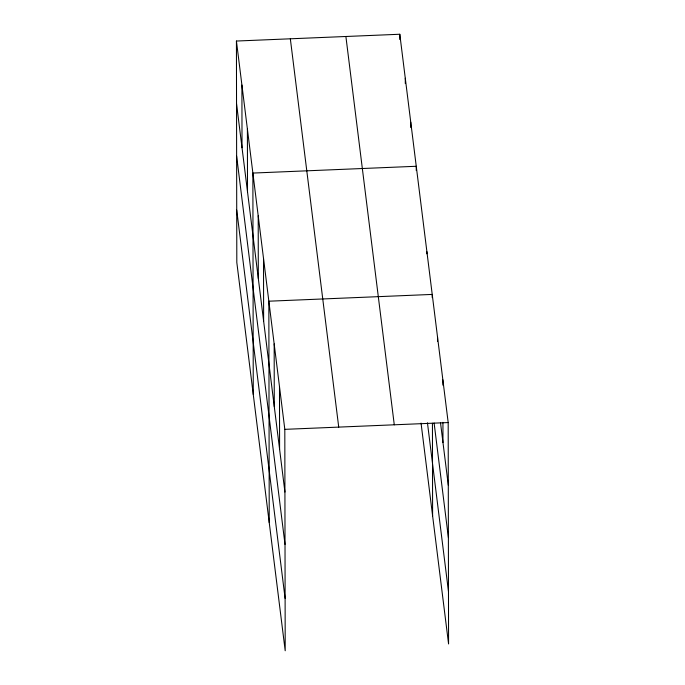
<?xml version="1.0" encoding="UTF-8"?>
<svg xmlns="http://www.w3.org/2000/svg" width="685" height="685" viewBox="0 0 685 685"><rect width="100%" height="100%" fill="white"/><g stroke="black" fill="none" stroke-linecap="round" stroke-linejoin="round"><path stroke-width="1.03" d="M236.428 41.04L284.814 429.349L285.2 650.75L236.813 262.441L236.428 41.04L399.8 34.25L448.187 422.559L448.572 643.96L421.052 423.099M284.814 429.349L448.187 422.559M440.506 422.748L448.298 485.254M434.11 423.03L448.384 537.622M427.449 422.816L448.478 591.583M345.891 36.493L394.277 424.803M290.337 38.797L338.724 427.106M236.539 103.735L284.926 492.044M236.625 156.103L285.011 544.412M236.719 210.064L285.106 598.373M442.861 379.85L442.87 385.158M442.938 422.345L442.972 442.536M437.544 337.131L437.552 341.378M432.226 297.607L432.218 294.422L268.845 301.203L269.231 522.604M432.44 423.236L432.603 515.822M426.901 251.703L426.901 253.827M416.257 170.522L416.249 166.275L252.876 173.065L253.262 394.466M410.769 122.264L410.777 127.581M405.289 78.261L405.297 83.57M399.8 34.25L399.809 39.559M279.489 386.631L279.6 449.326M274.171 343.921L274.274 406.616M263.519 258.493L263.631 321.188M258.202 215.775L258.313 278.47M247.396 129.054L247.508 191.749M241.908 85.051L242.019 147.737"/></g></svg>
